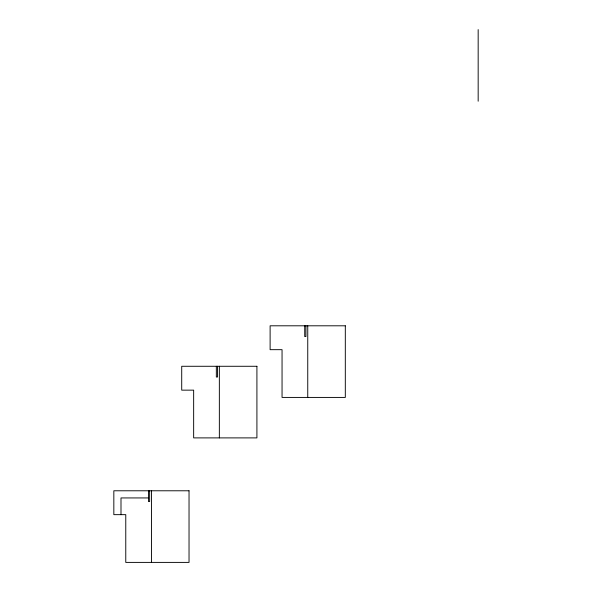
<?xml version="1.0" encoding="UTF-8"?>
<svg xmlns="http://www.w3.org/2000/svg" width="592" height="592" viewBox="0 0 592 592"><rect width="100%" height="100%" fill="white"/><g stroke="black" fill="none" stroke-linecap="round" stroke-linejoin="round"><path stroke-width="0.89" d="M148.451 497.939L120.997 497.939L120.997 514.655M478.166 29.6L478.166 101.217M307.751 325.8L307.751 397.424M305.923 325.8L305.923 336.545L304.732 336.545L304.732 325.8M219.351 366.278L219.351 437.895M217.523 366.278L217.523 377.015L216.332 377.015L216.332 366.278M151.471 490.783L151.471 562.4M149.643 490.783L149.643 501.52L148.451 501.52L148.451 490.783M345.314 325.8L270.115 325.8L270.115 349.672L282.051 349.672L282.051 397.424L345.314 397.424L345.314 325.8M256.913 366.278L181.714 366.278L181.714 390.15L193.651 390.15L193.651 437.895L256.913 437.895L256.913 366.278M189.033 490.783L113.834 490.783L113.834 514.655L125.77 514.655L125.77 562.4L189.033 562.4L189.033 490.783"/></g></svg>
